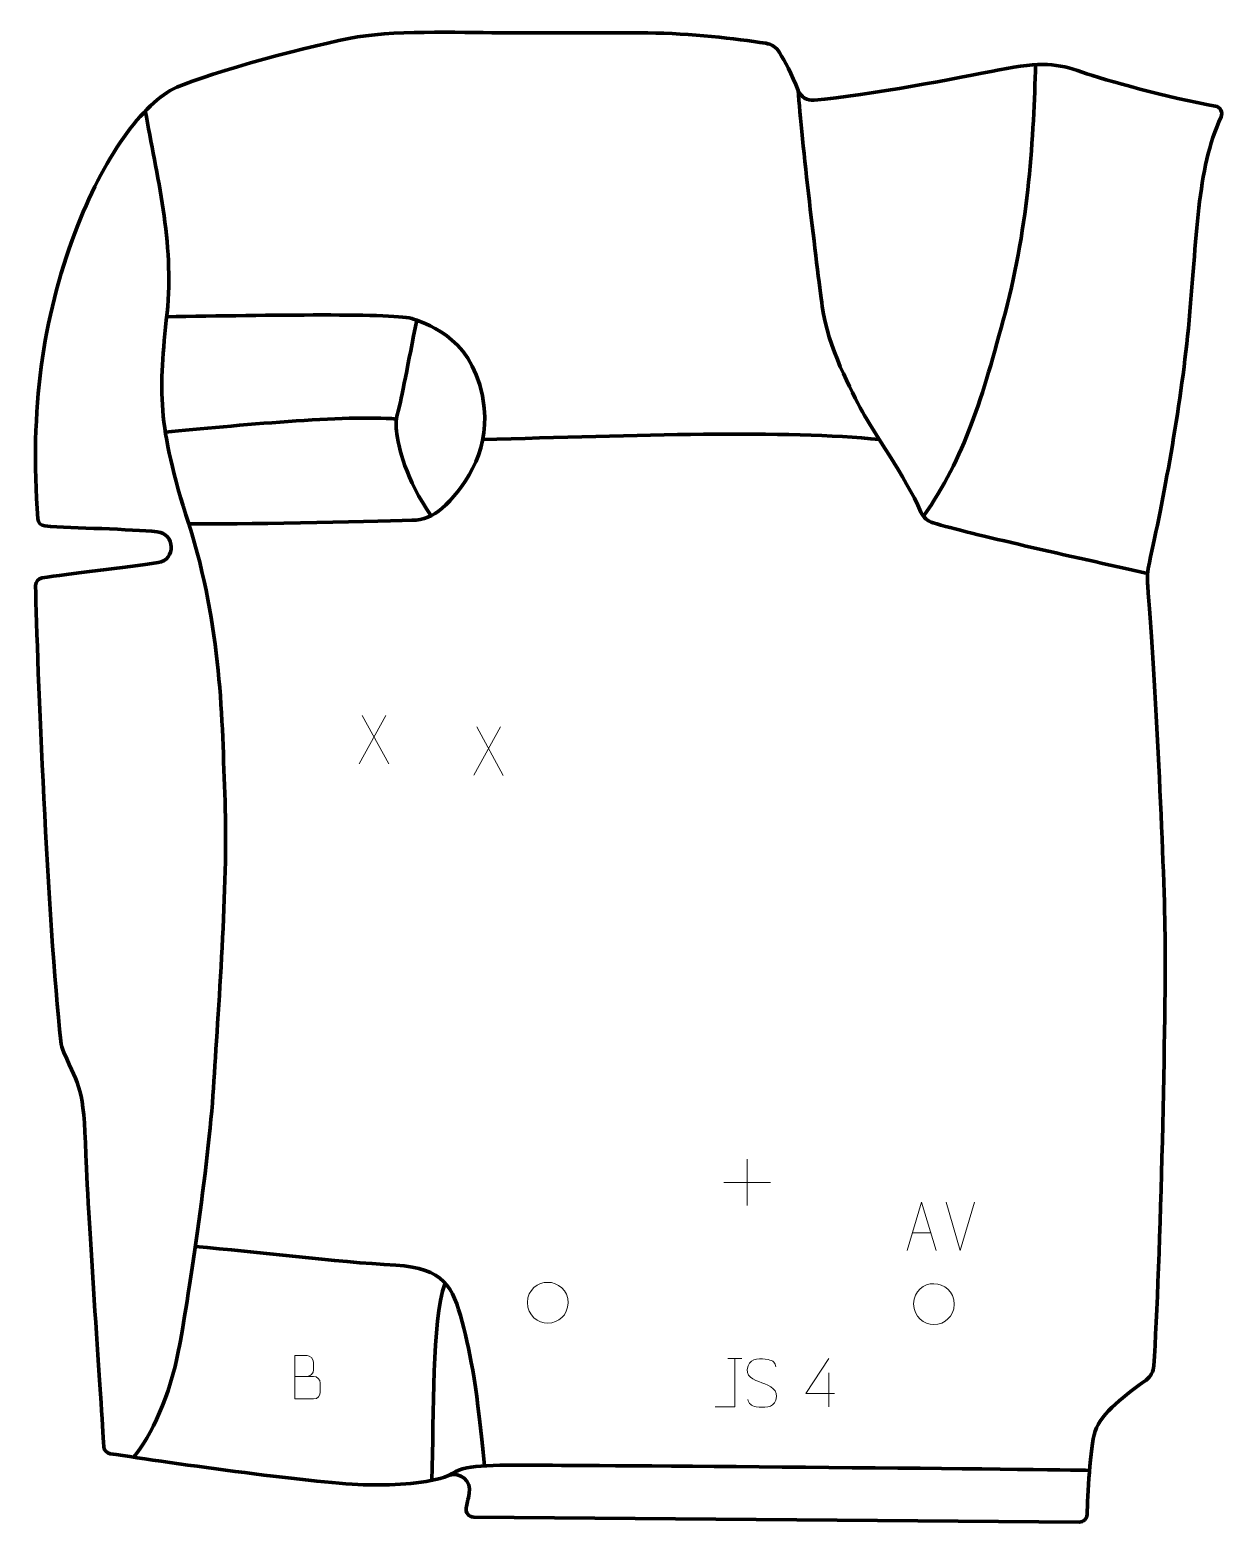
# Model space of a CAD drawing. Header units: millimetres. Extents: x -309 to 307, y -384 to 385.
import ezdxf

# ---------------------------------------------------------------- set-up
doc = ezdxf.new("R2010")
doc.units = ezdxf.units.MM
doc.header["$MEASUREMENT"] = 0
for name, color, linetype in [('layer 1', 7, 'Continuous'), ('layer 2', 7, 'Continuous'), ('layer 3', 7, 'Continuous')]:
    doc.layers.add(name, color=color, linetype=linetype)

msp = doc.modelspace()

# ---------------------------------------------------------------- linework, layer by layer
at = {"layer": 'layer 1', "color": 250, "lineweight": 9}
for points in [[(-125.1816, 31.8384), (-125.1816, 31.8384), (-138.9222, 6.9426), (-138.9222, 6.9426)], [(-137.4676, 31.8384), (-137.4676, 31.8384), (-123.727, 6.8849), (-123.727, 6.8849)], [(-66.058, 25.8968), (-66.058, 25.8968), (-79.7986, 1.001), (-79.7986, 1.001)], [(-78.344, 25.8968), (-78.344, 25.8968), (-64.6034, 0.9433), (-64.6034, 0.9433)], [(61.1417, -196.8804), (61.1417, -196.8804), (61.1417, -220.8583), (61.1417, -220.8583)], [(49.1528, -208.8694), (49.1528, -208.8694), (73.1307, -208.8694), (73.1307, -208.8694)], [(171.0033, -244.0553), (171.0033, -244.0553), (163.6815, -219.1017), (163.6815, -219.1017)], [(178.3252, -219.1017), (178.3252, -219.1017), (171.0034, -244.0553), (171.0034, -244.0553)], [(146.3664, -234.7986), (146.3664, -234.7986), (155.8621, -234.7986), (155.8621, -234.7986)], [(51.1605, -299.6807), (51.1605, -299.6807), (58.3287, -299.6807), (58.3287, -299.6807)], [(103.2113, -306.9798), (103.2113, -306.9798), (103.2113, -324.6445), (103.2113, -324.6445)]]:
    msp.add_open_spline(points, degree=3, dxfattribs=at)
for points, knots in [([(143.6438, -244.048), (143.6438, -244.048), (151.0148, -219.0945), (151.0148, -219.0945), (151.0148, -219.0945), (151.0148, -219.0945), (158.5847, -244.048), (158.5847, -244.048)], [0, 0, 0, 0, 0.33333333, 0.33333333, 0.33333333, 0.33333333, 1, 1, 1, 1]), ([(-52.1419, -270.8003), (-52.0712, -264.1599), (-46.7972, -260.3139), (-41.6419, -260.4109), (-41.6419, -260.4109), (-36.4866, -260.3139), (-31.2126, -264.3773), (-31.1419, -271.0177), (-31.1419, -271.0177), (-31.5121, -277.347), (-35.954, -281.3777), (-41.6419, -281.4071), (-41.6419, -281.4071), (-46.7972, -281.5041), (-52.0712, -277.4407), (-52.1419, -270.8003)], [0, 0, 0, 0, 0.2, 0.2, 0.2, 0.2, 0.4, 0.4, 0.4, 0.4, 0.6, 0.6, 0.6, 0.6, 1, 1, 1, 1]), ([(146.9574, -271.4987), (147.0281, -264.8583), (152.3021, -261.0123), (157.4574, -261.1093), (157.4574, -261.1093), (162.6127, -261.0123), (167.8867, -265.0757), (167.9574, -271.7161), (167.9574, -271.7161), (167.5872, -278.0454), (163.1453, -282.0761), (157.4574, -282.1055), (157.4574, -282.1055), (152.3021, -282.2025), (147.0281, -278.1391), (146.9574, -271.4987)], [0, 0, 0, 0, 0.2, 0.2, 0.2, 0.2, 0.4, 0.4, 0.4, 0.4, 0.6, 0.6, 0.6, 0.6, 1, 1, 1, 1]), ([(-172.2501, -308.8819), (-168.9911, -308.8815), (-165.7317, -308.8815), (-162.472, -308.8819), (-162.472, -308.8819), (-160.7027, -308.8974), (-158.9798, -310.4524), (-158.9798, -312.2882), (-158.9798, -312.2882), (-158.9801, -313.299), (-158.9801, -316.0303), (-158.9798, -317.0414), (-158.9798, -317.0414), (-158.9639, -318.7055), (-160.3452, -320.5093), (-162.4246, -320.4941), (-162.4246, -320.4941), (-165.6846, -320.4938), (-168.9443, -320.4938), (-172.2036, -320.4941), (-172.2036, -320.4941), (-172.2036, -313.0437), (-172.2036, -305.5936), (-172.2036, -298.1438), (-172.2036, -298.1438), (-170.0775, -298.1438), (-167.9511, -298.1438), (-165.8246, -298.1438), (-165.8246, -298.1438), (-164.3191, -298.128), (-162.4411, -299.8392), (-162.4252, -301.5969), (-162.4252, -301.5969), (-162.4256, -303.4475), (-162.4256, -303.5782), (-162.4252, -305.4291), (-162.4252, -305.4291), (-162.4098, -307.2797), (-164.0707, -308.8974), (-165.8711, -308.8819)], [0, 0, 0, 0, 0.09090909, 0.09090909, 0.09090909, 0.09090909, 0.18181818, 0.18181818, 0.18181818, 0.18181818, 0.27272727, 0.27272727, 0.27272727, 0.27272727, 0.36363636, 0.36363636, 0.36363636, 0.36363636, 0.45454545, 0.45454545, 0.45454545, 0.45454545, 0.54545455, 0.54545455, 0.54545455, 0.54545455, 0.63636364, 0.63636364, 0.63636364, 0.63636364, 0.72727273, 0.72727273, 0.72727273, 0.72727273, 0.81818182, 0.81818182, 0.81818182, 0.81818182, 1, 1, 1, 1]), ([(44.7226, -324.6343), (44.7226, -324.6343), (54.7446, -324.6343), (54.7446, -324.6343), (54.7446, -324.6343), (54.7446, -324.6343), (54.7446, -299.6807), (54.7446, -299.6807)], [0, 0, 0, 0, 0.33333333, 0.33333333, 0.33333333, 0.33333333, 1, 1, 1, 1]), ([(68.7446, -312.1575), (64.4963, -310.6871), (59.5882, -308.8913), (61.5933, -303.371), (61.5933, -303.371), (63.0968, -299.2311), (68.3104, -299.6196), (71.914, -300.2207), (71.914, -300.2207), (74.7746, -300.6979), (75.6393, -301.9111), (75.9499, -303.9952)], [0, 0, 0, 0, 0.25, 0.25, 0.25, 0.25, 0.5, 0.5, 0.5, 0.5, 1, 1, 1, 1]), ([(106.1554, -317.7409), (106.1554, -317.7409), (91.3337, -317.7409), (91.3337, -317.7409), (91.3337, -317.7409), (91.3337, -317.7409), (103.2113, -299.6704), (103.2113, -299.6704)], [0, 0, 0, 0, 0.33333333, 0.33333333, 0.33333333, 0.33333333, 1, 1, 1, 1]), ([(68.7446, -312.1576), (72.7632, -313.8043), (77.7927, -315.6926), (75.9587, -321.0529), (75.9587, -321.0529), (74.4989, -325.3193), (69.5881, -325.0626), (65.862, -324.5079), (65.862, -324.5079), (63.112, -324.0981), (61.8911, -322.8846), (61.5131, -320.7724)], [0, 0, 0, 0, 0.25, 0.25, 0.25, 0.25, 0.5, 0.5, 0.5, 0.5, 1, 1, 1, 1])]:
    msp.add_open_spline(points, degree=3, knots=knots, dxfattribs=at)
at = {"layer": 'layer 2', "color": 230, "lineweight": 200}
msp.add_open_spline([(266.8149, -310.7776), (269.1972, -309.0303), (270.6821, -306.3223), (270.8736, -303.3742), (270.8736, -303.3742), (274.1566, -252.8225), (277.3171, -120.6374), (276.5869, -77.5445), (276.5869, -77.5445), (275.8771, -35.6677), (270.8242, 62.0014), (267.718, 98.4698), (267.718, 98.4698), (267.3719, 102.5349), (267.6503, 106.6235), (268.5428, 110.6046), (268.5428, 110.6046), (275.5638, 141.914), (284.6411, 189.8865), (288.6504, 231.2141), (288.6504, 231.2141), (293.2778, 278.9099), (292.864, 313.1633), (305.4952, 340.3201), (305.4952, 340.3201), (306.6051, 342.707), (305.1541, 345.4897), (302.5619, 345.9469), (302.5619, 345.9469), (278.3497, 350.2173), (245.7759, 359.2071), (233.8559, 363.4144), (233.8559, 363.4144), (221.0381, 367.9384), (213.1779, 368.948), (191.0608, 364.55), (191.0608, 364.55), (170.4815, 360.4574), (124.0726, 351.573), (95.6496, 348.9403), (95.6496, 348.9403), (92.1278, 348.6139), (88.8057, 350.6368), (87.4828, 353.9172), (87.4828, 353.9172), (83.9166, 362.7586), (80.7645, 368.7339), (77.7938, 373.6241), (77.7938, 373.6241), (76.2542, 376.1581), (73.6751, 377.8772), (70.7434, 378.3214), (70.7434, 378.3214), (55.0399, 380.7008), (32.0681, 383.4172), (9.926, 383.6455), (9.926, 383.6455), (-14.4532, 383.897), (-44.1045, 383.6), (-62.8088, 383.6455), (-62.8088, 383.6455), (-81.513, 383.691), (-117.6953, 385.2238), (-139.7725, 381.5443), (-139.7725, 381.5443), (-161.8497, 377.8649), (-215.5446, 363.2729), (-233.0223, 355.607), (-233.0223, 355.607), (-250.5003, 347.9415), (-271.1953, 318.8197), (-285.4207, 280.9706), (-285.4207, 280.9706), (-302.2549, 236.1794), (-308.7742, 189.8809), (-304.6894, 133.1845), (-304.6894, 133.1845), (-304.5469, 131.2062), (-302.9776, 129.6282), (-300.9994, 129.4864), (-300.9994, 129.4864), (-286.3178, 128.4344), (-256.9, 127.8364), (-243.0573, 126.5008), (-243.0573, 126.5008), (-233.6961, 125.5973), (-233.2999, 112.0853), (-242.5921, 110.6329), (-242.5921, 110.6329), (-258.8442, 108.0932), (-289.4024, 104.8015), (-302.44, 102.7857), (-302.44, 102.7857), (-304.4114, 102.4809), (-305.8517, 100.7685), (-305.8134, 98.7739), (-305.8134, 98.7739), (-305.0263, 58.1981), (-299.5096, -74.4464), (-292.8141, -136.0432), (-292.8141, -136.0432), (-292.5909, -138.095), (-292.055, -140.1002), (-291.219, -141.9875), (-291.219, -141.9875), (-283.0765, -160.3711), (-281.0939, -159.2267), (-279.8295, -194.6273), (-279.8295, -194.6273), (-278.6012, -229.0256), (-271.6853, -325.1321), (-270.6672, -344.9787), (-270.6672, -344.9787), (-270.5702, -346.8674), (-269.1644, -348.4274), (-267.2957, -348.7185), (-267.2957, -348.7185), (-235.6787, -353.6482), (-158.2313, -364.4728), (-134.5419, -364.7928), (-134.5419, -364.7928), (-119.3873, -364.9978), (-104.1063, -364.3176), (-92.8361, -360.0201), (-92.8361, -360.0201), (-86.9102, -357.7605), (-80.8424, -362.9785), (-82.1678, -369.1806), (-82.1678, -369.1806), (-82.8395, -372.3242), (-83.3595, -374.7514), (-83.7525, -376.5819), (-83.7525, -376.5819), (-84.2845, -379.0591), (-82.4077, -381.398), (-79.874, -381.4189), (-79.874, -381.4189), (-79.874, -381.4189), (232.3997, -383.9998), (232.3997, -383.9998), (232.3997, -383.9998), (234.5657, -384.0174), (236.3533, -382.3089), (236.4302, -380.1439), (236.4302, -380.1439), (236.7734, -370.5067), (237.8931, -345.6818), (240.5432, -337.2006), (240.5432, -337.2006), (243.4751, -327.8192), (256.8144, -318.1118), (266.8149, -310.7776)], degree=3, knots=[0, 0, 0, 0, 0.02564103, 0.02564103, 0.02564103, 0.02564103, 0.05128205, 0.05128205, 0.05128205, 0.05128205, 0.07692308, 0.07692308, 0.07692308, 0.07692308, 0.1025641, 0.1025641, 0.1025641, 0.1025641, 0.12820513, 0.12820513, 0.12820513, 0.12820513, 0.15384615, 0.15384615, 0.15384615, 0.15384615, 0.17948718, 0.17948718, 0.17948718, 0.17948718, 0.20512821, 0.20512821, 0.20512821, 0.20512821, 0.23076923, 0.23076923, 0.23076923, 0.23076923, 0.25641026, 0.25641026, 0.25641026, 0.25641026, 0.28205128, 0.28205128, 0.28205128, 0.28205128, 0.30769231, 0.30769231, 0.30769231, 0.30769231, 0.33333333, 0.33333333, 0.33333333, 0.33333333, 0.35897436, 0.35897436, 0.35897436, 0.35897436, 0.38461538, 0.38461538, 0.38461538, 0.38461538, 0.41025641, 0.41025641, 0.41025641, 0.41025641, 0.43589744, 0.43589744, 0.43589744, 0.43589744, 0.46153846, 0.46153846, 0.46153846, 0.46153846, 0.48717949, 0.48717949, 0.48717949, 0.48717949, 0.51282051, 0.51282051, 0.51282051, 0.51282051, 0.53846154, 0.53846154, 0.53846154, 0.53846154, 0.56410256, 0.56410256, 0.56410256, 0.56410256, 0.58974359, 0.58974359, 0.58974359, 0.58974359, 0.61538462, 0.61538462, 0.61538462, 0.61538462, 0.64102564, 0.64102564, 0.64102564, 0.64102564, 0.66666667, 0.66666667, 0.66666667, 0.66666667, 0.69230769, 0.69230769, 0.69230769, 0.69230769, 0.71794872, 0.71794872, 0.71794872, 0.71794872, 0.74358974, 0.74358974, 0.74358974, 0.74358974, 0.76923077, 0.76923077, 0.76923077, 0.76923077, 0.79487179, 0.79487179, 0.79487179, 0.79487179, 0.82051282, 0.82051282, 0.82051282, 0.82051282, 0.84615385, 0.84615385, 0.84615385, 0.84615385, 0.87179487, 0.87179487, 0.87179487, 0.87179487, 0.8974359, 0.8974359, 0.8974359, 0.8974359, 0.92307692, 0.92307692, 0.92307692, 0.92307692, 0.94871795, 0.94871795, 0.94871795, 0.94871795, 1, 1, 1, 1], dxfattribs=at)
at = {"layer": 'layer 3', "color": 142, "lineweight": 200}
for points, knots in [([(209.8303, 367.2588), (209.0345, 331.3838), (206.2454, 284.3691), (194.2926, 239.7448), (194.2926, 239.7448), (182.3394, 195.1205), (173.4254, 165.06), (152.0841, 134.47)], [0, 0, 0, 0, 0.33333333, 0.33333333, 0.33333333, 0.33333333, 1, 1, 1, 1]), ([(267.583, 105.0462), (228.2602, 113.8153), (176.5977, 125.2245), (157.0669, 131.075), (157.0669, 131.075), (154.2464, 131.9199), (151.9548, 133.9646), (150.7627, 136.657), (150.7627, 136.657), (142.6446, 154.9926), (125.766, 178.7218), (120.5829, 188.3474), (120.5829, 188.3474), (115.0048, 198.7067), (102.6534, 221.8154), (99.8643, 242.534), (99.8643, 242.534), (97.0756, 263.2523), (89.0506, 329.4246), (87.485, 353.9116)], [0, 0, 0, 0, 0.16666667, 0.16666667, 0.16666667, 0.16666667, 0.33333333, 0.33333333, 0.33333333, 0.33333333, 0.5, 0.5, 0.5, 0.5, 0.66666667, 0.66666667, 0.66666667, 0.66666667, 1, 1, 1, 1]), ([(-249.2254, 343.398), (-243.4927, 310.8585), (-234.1447, 275.139), (-238.0049, 239.3466), (-238.0049, 239.3466), (-242.3875, 198.7066), (-243.2536, 182.0784), (-226.8487, 130.5749), (-226.8487, 130.5749), (-209.716, 76.7869), (-209.716, 30.5688), (-208.1225, -12.4617), (-208.1225, -12.4617), (-206.5287, -55.4922), (-211.7085, -121.2334), (-214.099, -160.2795), (-214.099, -160.2795), (-216.4897, -199.3256), (-227.6456, -272.6368), (-232.0282, -295.3475), (-232.0282, -295.3475), (-236.4111, -318.058), (-246.0754, -339.9697), (-255.3874, -350.529)], [0, 0, 0, 0, 0.14285714, 0.14285714, 0.14285714, 0.14285714, 0.28571429, 0.28571429, 0.28571429, 0.28571429, 0.42857143, 0.42857143, 0.42857143, 0.42857143, 0.57142857, 0.57142857, 0.57142857, 0.57142857, 0.71428571, 0.71428571, 0.71428571, 0.71428571, 1, 1, 1, 1]), ([(-238.2194, 237.3488), (-186.0247, 238.1458), (-118.8739, 239.3466), (-110.9054, 236.1589), (-110.9054, 236.1589), (-102.9368, 232.9716), (-78.2343, 225.8), (-74.4529, 190.1362), (-74.4529, 190.1362), (-71.9661, 166.68), (-85.6299, 148.0206), (-96.3427, 138.4652), (-96.3427, 138.4652), (-100.5835, 134.6828), (-106.03, 132.5375), (-111.7108, 132.3953), (-111.7108, 132.3953), (-136.3336, 131.7797), (-202.2187, 130.218), (-226.8486, 130.575)], [0, 0, 0, 0, 0.16666667, 0.16666667, 0.16666667, 0.16666667, 0.33333333, 0.33333333, 0.33333333, 0.33333333, 0.5, 0.5, 0.5, 0.5, 0.66666667, 0.66666667, 0.66666667, 0.66666667, 1, 1, 1, 1]), ([(-109.2686, 235.5256), (-113.6512, 213.5479), (-117.1356, 194.5388), (-118.8582, 188.5836), (-118.8582, 188.5836), (-119.81, 185.2943), (-120.1112, 181.8487), (-119.7031, 178.4486), (-119.7031, 178.4486), (-118.6885, 169.994), (-115.0052, 153.6819), (-101.8684, 134.7751)], [0, 0, 0, 0, 0.25, 0.25, 0.25, 0.25, 0.5, 0.5, 0.5, 0.5, 1, 1, 1, 1]), ([(-223.4409, -241.8748), (-191.3956, -244.8286), (-151.7367, -249.7351), (-120.0526, -251.6034), (-120.0526, -251.6034), (-95.3758, -253.0586), (-90.5855, -262.676), (-85.8043, -280.8049), (-85.8043, -280.8049), (-81.2439, -298.0963), (-77.9641, -316.6023), (-74.2811, -354.9609)], [0, 0, 0, 0, 0.25, 0.25, 0.25, 0.25, 0.5, 0.5, 0.5, 0.5, 1, 1, 1, 1]), ([(-92.8306, -360.018), (-83.8122, -353.9167), (-73.8515, -354.7136), (-42.7739, -354.7136), (-42.7739, -354.7136), (-11.6963, -354.7136), (222.1246, -356.7964), (237.6923, -357.3485)], [0, 0, 0, 0, 0.33333333, 0.33333333, 0.33333333, 0.33333333, 1, 1, 1, 1])]:
    msp.add_open_spline(points, degree=3, knots=knots, dxfattribs=at)
for points in [[(-238.8992, 177.911), (-203.7399, 181.1757), (-144.7928, 186.8642), (-119.8804, 184.6177)], [(-75.2231, 173.9792), (2.7578, 176.3064), (82.2429, 178.9896), (129.368, 174.0162)], [(-101.3858, -362.4819), (-100.4467, -327.1223), (-101.6687, -281.6217), (-94.6661, -260.7937)]]:
    msp.add_open_spline(points, degree=3, dxfattribs=at)

doc.saveas('drawing.dxf')
